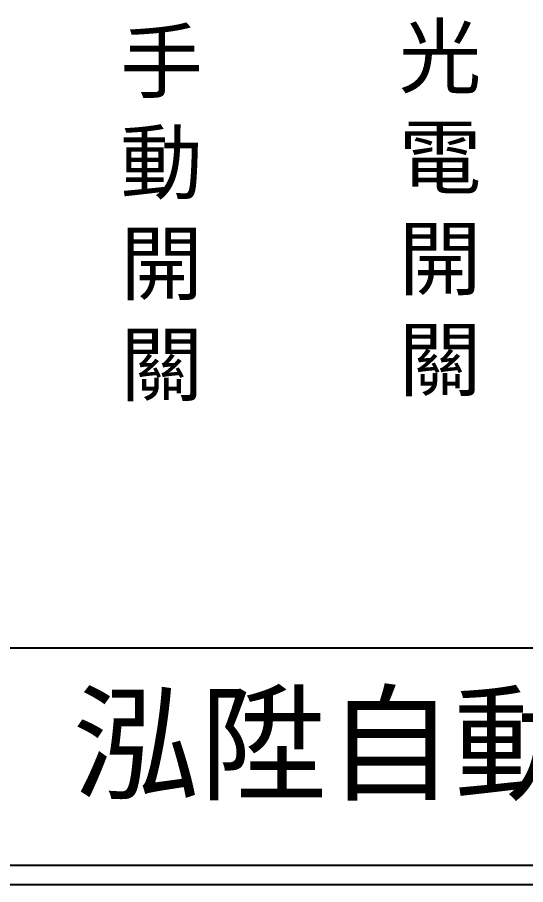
# Model space of a CAD drawing. Extents: x 325 to 612, y 3 to 207.
# Drawn here: x 360.4 to 393.1, y 3 to 58.8 of the extents above; entities that cross this region are included whole.
import ezdxf

# ---------------------------------------------------------------- set-up
doc = ezdxf.new("R2010")
doc.units = 0
doc.layers.add('圖框層', color=7, linetype='CONTINUOUS')
doc.layers.add('標尺寸層', color=3, linetype='CONTINUOUS')
doc.styles.add('CNS', font='romanc.shx', dxfattribs={"bigfont": 'chineset.shx'})
doc.styles.add('STSL', font='kaiu.ttf')

msp = doc.modelspace()

# ---------------------------------------------------------------- linework, layer by layer
at = {"layer": '圖框層', "color": 7}
for p, q in [((326.569, 18.25), (611.07, 18.25)), ((326.569, 4.25), (611.07, 4.25)), ((325.319, 3), (612.319, 3))]:
    msp.add_line(p, q, dxfattribs=at)

# ---------------------------------------------------------------- texts
at = {"layer": '圖框層', "color": 4, "style": 'STSL'}
msp.add_text('泓陞自動化科技有限公司', height=6, dxfattribs=at).set_placement((363.923, 9.076))
at = {"layer": '標尺寸層', "color": 7, "char_height": 3.9, "style": 'CNS'}
for s, insert, width, attachment_point in [('{\\fDFKai-SB|b0|i0|c136|p65;光電開關}', (387.583, 46.347), 8.6627, 5), ('{\\fDFKai-SB|b0|i0|c136|p65;手動開關}', (367.004, 57.948), 4.96081, 1)]:
    msp.add_mtext(s, dxfattribs=dict(at, insert=insert, width=width, attachment_point=attachment_point))

doc.saveas('drawing.dxf')
